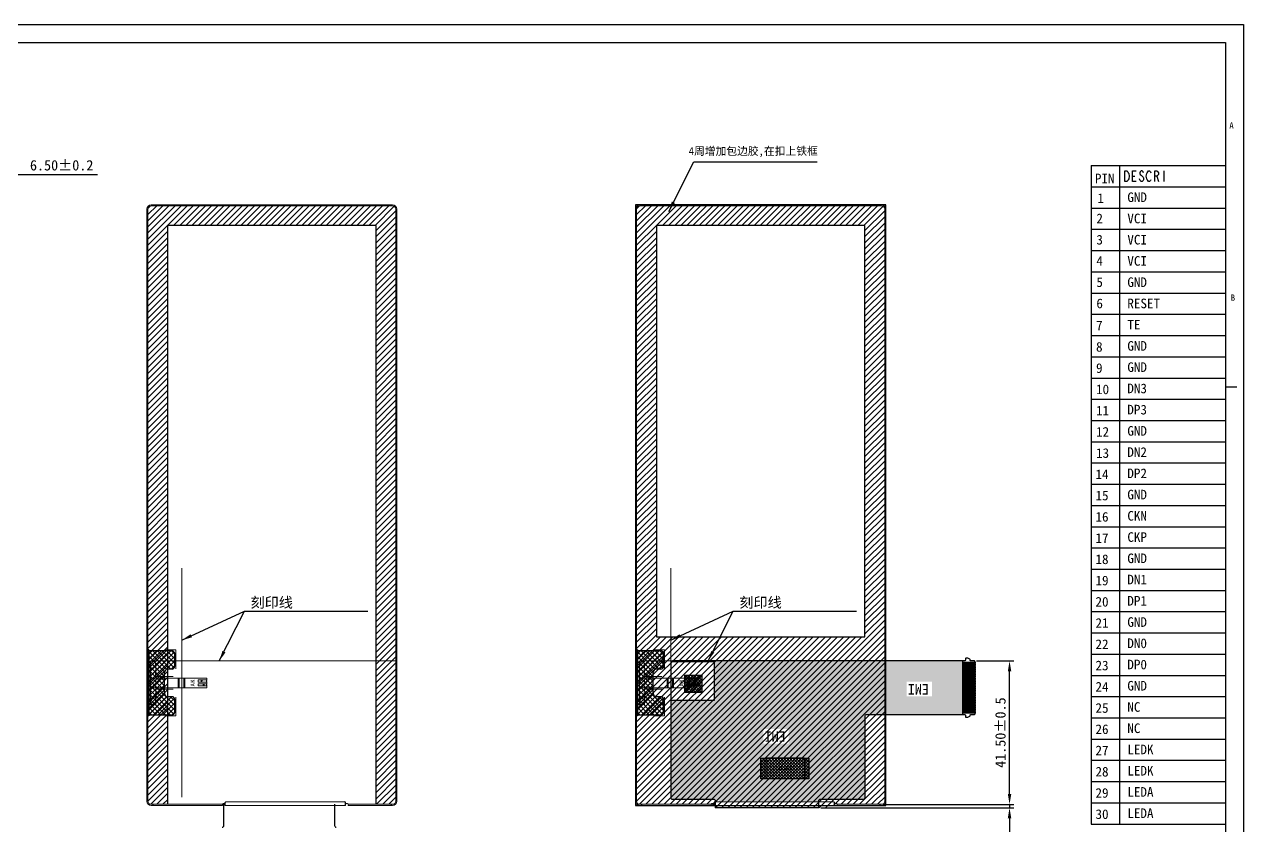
# Model space of a CAD drawing. Extents: x 19995 to 20574, y 1410 to 1825.
# Drawn here: x 20221 to 20574.1, y 1592.8 to 1824.6 of the extents above; entities that cross this region are included whole.
import ezdxf
from ezdxf.enums import TextEntityAlignment as Align
from ezdxf.lldxf.tags import DXFTag

# ---------------------------------------------------------------- set-up
doc = ezdxf.new("R2010")
doc.units = 0
doc.header["$MEASUREMENT"] = 0
doc.linetypes.add('HIDDEN', pattern=[9.525, 6.35, -3.175])
doc.layers.get('0').update_dxf_attribs({"linetype": 'CONTINUOUS'})
for name, color, linetype in [('', 7, 'CONTINUOUS'), ('FPC', 35, 'CONTINUOUS'), ('lcd', 4, 'CONTINUOUS'), ('OBJ-FRAME', 4, 'CONTINUOUS')]:
    doc.layers.add(name, color=color, linetype=linetype)
doc.layers.add('LCM', color=130, linetype='CONTINUOUS', lineweight=15)
doc.styles.add('PDF Arial', font='arial.ttf')
doc.styles.add('RD', font='ROMAND.shx')
doc.styles.get("Standard").update_dxf_attribs({"font": ''})
doc.styles.add('宋', font='')
doc.styles.add('宋体', font='')
doc.styles.add('宝明', font='simhei.ttf')
doc.styles.get('Standard').set_extended_font_data('SimSun')
doc.styles.get('宋').set_extended_font_data('SimSun')
doc.styles.get('宋体').set_extended_font_data('SimSun')
tags = doc.linetypes.add('CENTER', pattern=[2, 1.25, -0.25, 0.25, -0.25]).pattern_tags.tags
tags[10:11] = [DXFTag(74, 4), DXFTag(75, 0), DXFTag(340, '0'), DXFTag(46, 0.0), DXFTag(50, 0.0), DXFTag(44, 0.0), DXFTag(45, 0.0)]
tags[8:9] = [DXFTag(74, 4), DXFTag(75, 0), DXFTag(340, '0'), DXFTag(46, 0.0), DXFTag(50, 0.0), DXFTag(44, 0.0), DXFTag(45, 0.0)]
tags[6:7] = [DXFTag(74, 4), DXFTag(75, 0), DXFTag(340, '0'), DXFTag(46, 0.0), DXFTag(50, 0.0), DXFTag(44, 0.0), DXFTag(45, 0.0)]
tags[4:5] = [DXFTag(74, 4), DXFTag(75, 0), DXFTag(340, '0'), DXFTag(46, 0.0), DXFTag(50, 0.0), DXFTag(44, 0.0), DXFTag(45, 0.0)]
doc.dimstyles.new('NONE', dxfattribs={"dimtxt": 2, "dimasz": 3, "dimexe": 1.25, "dimexo": 0.625, "dimgap": 1, "dimtad": 1, "dimzin": 1, "dimdsep": 46, "dimtxsty": 'RD', "dimcen": 1, "dimclrd": 256, "dimclre": 256, "dimclrt": 256, "dimadec": 0, "dimazin": 3, "dimtm": 0.2, "dimtfac": 1, "dimtmove": 0, "dimatfit": 3, "dimfxl": 1, "dimtolj": 1, "dimtzin": 0, "dimarcsym": 0})

# ---------------------------------------------------------------- blocks, each defined once
blk = doc.blocks.new('*D37')
at = {"layer": '', "color": 3, "lineweight": -2}
for p, q in [((20205.9, 1781.18), (20202.9, 1781.18)), ((20208.9, 1772.4), (20208.9, 1782.43)), ((20208.9, 1781.18), (20215.4, 1781.18)), ((20215.4, 1771.52), (20215.4, 1782.43)), ((20218.4, 1781.18), (20242.23, 1781.18))]:
    blk.add_line(p, q, dxfattribs=at)
at = {"layer": '', "color": 3}
for points in [[(20205.9, 1781.68), (20205.9, 1780.68), (20208.9, 1781.18)], [(20218.4, 1781.68), (20218.4, 1780.68), (20215.4, 1781.18)]]:
    blk.add_solid(points, dxfattribs=at)
at = {"layer": '', "color": 7, "insert": (20231.82, 1783.8), "char_height": 3, "attachment_point": 5, "style": '宋'}
blk.add_mtext('\\A1;6.50±0.2', dxfattribs=at)
blk = doc.blocks.new('*D38')
at = {"layer": '', "color": 3, "lineweight": -2}
for p, q in [((20506.31, 1601.9), (20506.31, 1604.9)), ((20451.67, 1597.9), (20507.56, 1597.9)), ((20469.79, 1598.9), (20507.56, 1598.9)), ((20506.31, 1598.9), (20506.31, 1597.9)), ((20506.31, 1594.9), (20506.31, 1573.33))]:
    blk.add_line(p, q, dxfattribs=at)
at = {"layer": '', "color": 3}
for points in [[(20505.81, 1601.9), (20506.81, 1601.9), (20506.31, 1598.9)], [(20505.81, 1594.9), (20506.81, 1594.9), (20506.31, 1597.9)]]:
    blk.add_solid(points, dxfattribs=at)
at = {"layer": '', "color": 7, "insert": (20503.8, 1582.62), "char_height": 3, "attachment_point": 5, "rotation": 90, "style": '宋'}
blk.add_mtext('\\A1;1.00 MAX', dxfattribs=at)
blk = doc.blocks.new('*D39')
at = {"layer": '', "color": 3, "lineweight": -2}
for p, q in [((20496.74, 1640.4), (20507.56, 1640.4)), ((20506.31, 1601.9), (20506.31, 1637.4)), ((20506.65, 1598.9), (20507.56, 1598.9))]:
    blk.add_line(p, q, dxfattribs=at)
at = {"layer": '', "color": 3}
for points in [[(20505.81, 1637.4), (20506.81, 1637.4), (20506.31, 1640.4)], [(20505.81, 1601.9), (20506.81, 1601.9), (20506.31, 1598.9)]]:
    blk.add_solid(points, dxfattribs=at)
at = {"layer": '', "color": 7, "insert": (20503.69, 1619.65), "char_height": 3, "attachment_point": 5, "rotation": 90, "style": '宋'}
blk.add_mtext('\\A1;41.50±0.5', dxfattribs=at)
blk = doc.blocks.new('zw$3E54')
at = {"color": 6}
for p, q in [((1.7, 173.49), (1.7, 173.79)), ((70.72, 173.49), (70.72, 173.79)), ((0, 172.09), (0.3, 172.09)), ((72.42, 172.09), (72.12, 172.09)), ((0, 1.7), (0.3, 1.7)), ((1.7, 0.3), (1.7, 0)), ((22.7, 0), (22.7, 0.8)), ((57.5604, 0), (57.5604, 0.8)), ((70.72, 0.3), (70.72, 0)), ((72.42, 1.7), (72.12, 1.7))]:
    blk.add_line(p, q, dxfattribs=at)
for centre, start, end in [((22.9, 0.8), 90, 180), ((57.3604, 0.8), 0, 90)]:
    blk.add_arc(centre, 0.2, start, end, dxfattribs=at)
at = {"layer": 'LCM', "color": 6}
for p, q in [((71.17, 173.79), (1.25, 173.79)), ((71.17, 173.49), (1.25, 173.49)), ((0, 1.25), (0, 172.54)), ((0.3, 1.25), (0.3, 172.54)), ((72.12, 172.54), (72.12, 1.25)), ((72.42, 172.54), (72.42, 1.25)), ((1.25, 0.3), (21.9, 0.3)), ((1.25, 0), (21.9, 0)), ((21.9, 0), (21.9, 0.3)), ((22.5, 0.5), (22.1, 0.5)), ((22.3, 0.5), (22.3, 0.5)), ((22.7, 0), (22.7, 0.3)), ((22.7, 0), (57.5604, 0)), ((22.9, 1), (57.3604, 1)), ((57.5604, 0), (57.5604, 0.3)), ((58.1604, 0.5), (57.7604, 0.5)), ((57.9604, 0.5), (57.9604, 0.5)), ((58.3604, 0.3), (71.17, 0.3)), ((58.3604, 0), (58.3604, 0.3)), ((58.3604, 0), (71.17, 0))]:
    blk.add_line(p, q, dxfattribs=at)
for centre, radius, start, end in [((1.25, 172.54), 1.25, 90, 180), ((1.25, 172.54), 0.95, 90, 180), ((71.17, 172.54), 1.25, 0, 90), ((71.17, 172.54), 0.95, 0, 90), ((1.25, 1.25), 1.25, 180, 270), ((1.25, 1.25), 0.95, 180, 270), ((22.1, 0.3), 0.2, 90, 180), ((22.5, 0.3), 0.2, 360, 90), ((57.7604, 0.3), 0.2, 90, 180), ((58.1604, 0.3), 0.2, 360, 90), ((71.17, 1.25), 1.25, 270, 0), ((71.17, 1.25), 0.95, 270, 0)]:
    blk.add_arc(centre, radius, start, end, dxfattribs=at)
blk = doc.blocks.new('54')
h = blk.add_hatch()
h.set_pattern_fill('ANSI37', color=5, scale=0.3, style=0)
h.set_pattern_definition([(45, (0, 0), (-0.67351921, 0.67351921), []), (135, (0, 0), (-0.67351921, -0.67351921), [])])
h.paths.add_polyline_path([(6289.79, -2076.6), (6290.99, -2076.6, 0.414214), (6291.79, -2075.8), (6291.79, -2072.15, 0.414214), (6290.99, -2071.35), (6284.09, -2071.35), (6284.09, -2089.85), (6290.99, -2089.85, 0.414214), (6291.79, -2089.05), (6291.79, -2085.4, 0.414214), (6290.99, -2084.6), (6289.79, -2084.6, -0.414214), (6288.79, -2083.6), (6288.79, -2077.6, -0.414214)])
at = {"color": 5, "linetype": 'Continuous', "ltscale": 0.2}
for p, q in [((6290.99, -2071.35), (6284.09, -2071.35)), ((6288.79, -2083.6), (6288.79, -2077.6)), ((6291.79, -2089.05), (6291.79, -2085.4)), ((6284.09, -2089.85), (6290.99, -2089.85))]:
    blk.add_line(p, q, dxfattribs=at)
at = {"color": 5}
for p, q in [((6284.09, -2071.35), (6284.09, -2089.85)), ((6291.79, -2075.8), (6291.79, -2072.15)), ((6290.99, -2076.6), (6289.79, -2076.6)), ((6290.99, -2084.6), (6289.79, -2084.6))]:
    blk.add_line(p, q, dxfattribs=at)
at = {"color": 5, "linetype": 'Continuous', "ltscale": 0.2}
for centre, start, end in [((6290.99, -2072.15), 0, 90), ((6290.99, -2089.05), 270, 0)]:
    blk.add_arc(centre, 0.8, start, end, dxfattribs=at)
at = {"color": 5}
for centre, radius, start, end in [((6290.99, -2075.8), 0.8, 270, 360), ((6289.79, -2077.6), 1, 90, 180)]:
    blk.add_arc(centre, radius, start, end, dxfattribs=at)
at = {"color": 5, "ltscale": 0.2}
for centre, radius, start, end in [((6289.79, -2083.6), 1, 180, 270), ((6290.99, -2085.4), 0.8, 0, 90)]:
    blk.add_arc(centre, radius, start, end, dxfattribs=at)

msp = doc.modelspace()

# ---------------------------------------------------------------- hatches: boundary and pattern name
at = {"layer": ''}
h = msp.add_hatch(dxfattribs=at)
h.set_pattern_fill('ANSI31', color=5, scale=10, style=0)
h.set_pattern_definition([(45, (-340.3814, 545.3388), (-0.88388348, 0.88388348), [])])
h.paths.add_polyline_path([(20328.59, 1771.149, 0.4142136), (20327.64, 1772.099), (20257.72, 1772.099, 0.4142259), (20256.77, 1771.149), (20256.77, 1599.859, 0.4142012), (20257.72, 1598.909), (20262.47, 1598.909), (20262.47, 1766.399), (20322.89, 1766.399), (20322.89, 1598.909), (20327.64, 1598.909, 0.4142136), (20328.59, 1599.859)])
h = msp.add_hatch(dxfattribs=at)
h.set_pattern_fill('ANSI31', color=5, scale=10, style=0)
h.set_pattern_definition([(45, (-198.824, 545.3388), (-0.88388348, 0.88388348), [])])
h.paths.add_polyline_path([(20470.148, 1771.149, 0.4142136), (20469.198, 1772.099), (20399.278, 1772.099, 0.4142259), (20398.328, 1771.149), (20398.328, 1599.859, 0.4142012), (20399.278, 1598.909), (20419.928, 1598.909), (20421.078, 1597.904), (20453.048, 1597.904), (20456.388, 1598.909), (20469.198, 1598.909, 0.4142136), (20470.148, 1599.859)])
h.paths.add_polyline_path([(20404.028, 1647.404), (20404.028, 1766.399), (20464.448, 1766.399), (20464.448, 1647.404)], flags=16)
h = msp.add_hatch(dxfattribs=at)
h.set_pattern_fill('AR-CONC', color=250, scale=0.1, angle=180)
h.set_pattern_definition([(50, (542.19406, -2.11), (0.717260183, -0.062752135), [0.075, -0.825]), (355, (542.1941, -2.11), (-0.138751334, 0.752192134), [0.06, -0.66]), (100.4514445, (542.25384, -2.1152), (0.578508847, 0.68943999), [0.063740192, -0.701142112]), (46.1842, (542.1941, -1.91), (1.06724133, -0.16551928), [0.1125, -1.2375]), (96.6356355, (542.283, -1.9238), (0.934661946, 0.9741186), [0.09561034, -1.05171376]), (351.184164, (542.1941, -1.91), (0.934661945, 0.9741186), [0.09, -0.99]), (21, (542.29406, -1.96), (0.596907052, -0.40261889), [0.075, -0.825]), (326, (542.2941, -1.96), (0.243315332, 0.725150045), [0.06, -0.66]), (71.4514447, (542.3438, -1.99355), (0.840222377, 0.322531153), [0.06374019, -0.701142112]), (37.5, (542.19406, -2.11), (0.0121598553, 0.3328938538), [0, -0.652, 0, -0.67, 0, -0.6625]), (7.5, (542.19406, -2.11), (0.2630695374, 0.394411712), [0, -0.382, 0, -0.637, 0, -0.2525]), (327.5, (541.97106, -2.11), (0.533822436, -0.0225548717), [0, -0.25, 0, -0.78, 0, -1.035]), (317.5, (541.87106, -2.11), (0.583186169, 0.100104982), [0, -0.325, 0, -0.518, 0, -0.735])])
h.paths.add_polyline_path([(20470.319, 1624.904), (20464.954, 1624.904, 0.4142136), (20464.454, 1624.404), (20464.454, 1600.894, -0.4142136), (20463.954, 1600.394), (20451.548, 1600.394, 0.4142136), (20451.048, 1599.894), (20451.048, 1599.733), (20449.914, 1599.733), (20449.914, 1599.24, 0.4142136), (20449.314, 1599.84), (20422.754, 1599.84, 0.4142136), (20422.154, 1599.24), (20422.154, 1600.077), (20421.078, 1600.077), (20421.078, 1599.894, 0.4142136), (20420.578, 1600.394), (20408.699, 1600.394, -0.4142136), (20408.199, 1600.894), (20408.199, 1639.904, -0.1989124), (20408.345, 1640.257), (20408.345, 1628.92), (20420.808, 1628.92), (20420.808, 1640.257), (20408.345, 1640.257, -0.1989124), (20408.699, 1640.404), (20470.319, 1640.404)])
h.paths.add_polyline_path([(20446.858, 1606.318), (20446.858, 1612.333), (20435.862, 1612.333), (20435.862, 1606.318)], flags=16)
h.paths.add_polyline_path([(20443.794, 1608.46), (20443.794, 1610.427), (20439.06, 1610.427), (20439.06, 1608.46)], flags=0)
h.paths.add_polyline_path([(20442.327, 1616.432), (20442.327, 1620.707), (20435.036, 1620.707), (20435.036, 1616.432)], flags=16)
h.paths.add_polyline_path([(20492.819, 1640.404), (20470.319, 1640.404), (20470.319, 1624.904), (20492.819, 1624.904)])
h.paths.add_polyline_path([(20483.819, 1630.12), (20483.819, 1634.395), (20476.527, 1634.395), (20476.527, 1630.12)], flags=16)
h = msp.add_hatch(dxfattribs=at)
h.set_pattern_fill('ANSI37', color=2, scale=5)
h.set_pattern_definition([(45, (240.1946, 69.201), (-0.441941738, 0.441941738), []), (135, (240.1946, 69.201), (-0.441941738, -0.441941738), [])])
h.paths.add_polyline_path([(20412.243, 1636.301), (20412.243, 1631.301), (20417.243, 1631.301), (20417.243, 1636.301)])
h = msp.add_hatch(dxfattribs=at)
h.set_pattern_fill('ANSI37', color=2, scale=5)
h.set_pattern_definition([(45, (78.34926, 22.6406), (-0.441941738, 0.441941738), []), (135, (78.34926, 22.6406), (-0.441941738, -0.441941738), [])])
h.paths.add_polyline_path([(20434.258, 1606.254), (20434.258, 1612.254), (20448.201, 1612.254), (20448.201, 1606.254)])
h = msp.add_hatch(color=256)
h.paths.add_polyline_path([(20267.47, 1635.449), (20267.27, 1635.449), (20267.27, 1632.646), (20267.47, 1632.646)])
h.paths.add_polyline_path([(20265.87, 1635.449), (20265.67, 1635.449), (20265.67, 1632.646), (20265.87, 1632.646)])
h = msp.add_hatch(color=256)
h.paths.add_polyline_path([(20409.027, 1635.449), (20408.827, 1635.449), (20408.827, 1632.646), (20409.027, 1632.646)])
h.paths.add_polyline_path([(20407.427, 1635.449), (20407.227, 1635.449), (20407.227, 1632.646), (20407.427, 1632.646)])

# ---------------------------------------------------------------- linework, layer by layer
at = {"layer": '', "color": 5}
msp.add_line((20404.028, 1647.404), (20464.448, 1647.404), dxfattribs=at)
at = {"layer": '', "color": 7}
msp.add_line((20470.319, 1624.904), (20470.319, 1640.404), dxfattribs=at)
at = {"layer": '', "color": 30}
for p, q in [((20492.819, 1624.904), (20492.819, 1640.404)), ((20451.048, 1597.904), (20421.078, 1597.904))]:
    msp.add_line(p, q, dxfattribs=at)
for points in [[(20398.028, 1598.609), (20470.448, 1598.609), (20470.448, 1772.399), (20398.028, 1772.399)], [(20408.345, 1640.257), (20420.808, 1640.257), (20420.808, 1628.92), (20408.345, 1628.92)], [(20435.862, 1612.333), (20446.858, 1612.333), (20446.858, 1606.318), (20435.862, 1606.318)]]:
    msp.add_lwpolyline(points, close=True, dxfattribs=at)
at = {"layer": '', "color": 5}
for points in [[(20322.89, 1598.909), (20322.89, 1766.399), (20262.47, 1766.399), (20262.47, 1598.909)], [(20464.448, 1647.404), (20464.448, 1766.399), (20404.028, 1766.399), (20404.028, 1647.404)]]:
    msp.add_lwpolyline(points, dxfattribs=at)
at = {"layer": '', "color": 7, "linetype": 'CENTER', "const_width": 0.3}
for points in [[(20266.641, 1600.894), (20266.641, 1667.297)], [(20408.199, 1600.894), (20408.199, 1667.297)], [(20408.199, 1600.894), (20408.199, 1667.297)], [(20328.761, 1640.404), (20258.756, 1640.404)], [(20470.319, 1640.404), (20400.313, 1640.404)], [(20470.319, 1640.404), (20400.313, 1640.404)]]:
    msp.add_lwpolyline(points, dxfattribs=at)
at = {"layer": '', "color": 30}
for points in [[(20451.048, 1597.904), (20451.048, 1599.894, -0.4142136), (20451.548, 1600.394), (20463.954, 1600.394, 0.4142136), (20464.454, 1600.894), (20464.454, 1624.404, -0.4142136), (20464.954, 1624.904), (20493.319, 1624.904, -0.4142136), (20493.519, 1624.704), (20493.519, 1624.304, 0.4142136), (20493.719, 1624.104), (20494.166, 1624.104, 0.1305202), (20494.265, 1624.13), (20494.818, 1624.446, 0.2691426), (20494.919, 1624.62), (20494.919, 1624.704, -0.4142136), (20495.119, 1624.904), (20496.119, 1624.904, 0.4142136), (20496.319, 1625.104), (20496.319, 1640.204, 0.4142136), (20496.119, 1640.404), (20495.119, 1640.404, -0.4142136), (20494.919, 1640.604), (20494.919, 1640.688, 0.2691426), (20494.818, 1640.861), (20494.265, 1641.178, 0.1305202), (20494.166, 1641.204), (20493.719, 1641.204, 0.4142136), (20493.519, 1641.004), (20493.519, 1640.604, -0.4142136), (20493.319, 1640.404), (20408.699, 1640.404, 0.4142136), (20408.199, 1639.904), (20408.199, 1600.894, 0.4142136), (20408.699, 1600.394), (20420.578, 1600.394, -0.4142136), (20421.078, 1599.894), (20421.078, 1597.904)], [(20278.321, 1592.304, 0.4142136), (20278.821, 1592.804), (20278.821, 1598.904)], [(20310.851, 1598.904), (20310.851, 1592.804, 0.4142136), (20311.351, 1592.304)]]:
    msp.add_lwpolyline(points, format="xyb", dxfattribs=at)
at = {"layer": '', "color": 7, "const_width": 0.3}
msp.add_lwpolyline([(20470.419, 1624.904), (20470.419, 1640.404)], dxfattribs=at)
at = {"layer": '', "color": 30}
msp.add_lwpolyline([(20470.319, 1640.404), (20470.319, 1640.104), (20470.319, 1639.804), (20470.319, 1639.504)], dxfattribs=at)
at = {"layer": '', "color": 2}
for points in [[(20496.319, 1640.054), (20496.319, 1639.754), (20492.819, 1639.754), (20492.819, 1640.054)], [(20496.319, 1639.554), (20496.319, 1639.254), (20492.819, 1639.254), (20492.819, 1639.554)], [(20496.319, 1639.054), (20496.319, 1638.754), (20492.819, 1638.754), (20492.819, 1639.054)], [(20496.319, 1638.554), (20496.319, 1638.254), (20492.819, 1638.254), (20492.819, 1638.554)], [(20412.243, 1636.301), (20417.243, 1636.301), (20417.243, 1631.301), (20412.243, 1631.301)], [(20496.319, 1638.054), (20496.319, 1637.754), (20492.819, 1637.754), (20492.819, 1638.054)], [(20496.319, 1637.554), (20496.319, 1637.254), (20492.819, 1637.254), (20492.819, 1637.554)], [(20496.319, 1637.054), (20496.319, 1636.754), (20492.819, 1636.754), (20492.819, 1637.054)], [(20496.319, 1636.554), (20496.319, 1636.254), (20492.819, 1636.254), (20492.819, 1636.554)], [(20496.319, 1636.054), (20496.319, 1635.754), (20492.819, 1635.754), (20492.819, 1636.054)], [(20496.319, 1635.554), (20496.319, 1635.254), (20492.819, 1635.254), (20492.819, 1635.554)], [(20496.319, 1635.054), (20496.319, 1634.754), (20492.819, 1634.754), (20492.819, 1635.054)], [(20496.319, 1634.554), (20496.319, 1634.254), (20492.819, 1634.254), (20492.819, 1634.554)], [(20496.319, 1634.054), (20496.319, 1633.754), (20492.819, 1633.754), (20492.819, 1634.054)], [(20496.319, 1633.554), (20496.319, 1633.254), (20492.819, 1633.254), (20492.819, 1633.554)], [(20496.319, 1633.054), (20496.319, 1632.754), (20492.819, 1632.754), (20492.819, 1633.054)], [(20496.319, 1632.554), (20496.319, 1632.254), (20492.819, 1632.254), (20492.819, 1632.554)], [(20496.319, 1632.054), (20496.319, 1631.754), (20492.819, 1631.754), (20492.819, 1632.054)], [(20496.319, 1631.554), (20496.319, 1631.254), (20492.819, 1631.254), (20492.819, 1631.554)], [(20496.319, 1631.054), (20496.319, 1630.754), (20492.819, 1630.754), (20492.819, 1631.054)], [(20496.319, 1630.554), (20496.319, 1630.254), (20492.819, 1630.254), (20492.819, 1630.554)], [(20496.319, 1630.054), (20496.319, 1629.754), (20492.819, 1629.754), (20492.819, 1630.054)], [(20496.319, 1629.554), (20496.319, 1629.254), (20492.819, 1629.254), (20492.819, 1629.554)], [(20496.319, 1629.054), (20496.319, 1628.754), (20492.819, 1628.754), (20492.819, 1629.054)], [(20496.319, 1628.554), (20496.319, 1628.254), (20492.819, 1628.254), (20492.819, 1628.554)], [(20496.319, 1628.054), (20496.319, 1627.754), (20492.819, 1627.754), (20492.819, 1628.054)], [(20496.319, 1627.554), (20496.319, 1627.254), (20492.819, 1627.254), (20492.819, 1627.554)], [(20496.319, 1627.054), (20496.319, 1626.754), (20492.819, 1626.754), (20492.819, 1627.054)], [(20496.319, 1626.554), (20496.319, 1626.254), (20492.819, 1626.254), (20492.819, 1626.554)], [(20496.319, 1626.054), (20496.319, 1625.754), (20492.819, 1625.754), (20492.819, 1626.054)], [(20496.319, 1625.554), (20496.319, 1625.254), (20492.819, 1625.254), (20492.819, 1625.554)], [(20434.258, 1612.254), (20448.201, 1612.254), (20448.201, 1606.254), (20434.258, 1606.254)]]:
    msp.add_lwpolyline(points, close=True, dxfattribs=at)
at = {"color": 7, "linetype": 'Continuous'}
for p, q in [((19994.954, 1824.583), (20574.096, 1824.583)), ((20574.096, 1824.583), (20574.096, 1409.961))]:
    msp.add_line(p, q, dxfattribs=at)
at = {"linetype": 'Continuous'}
for p, q in [((20000.2, 1819.337), (20568.85, 1819.337)), ((20568.85, 1819.337), (20568.85, 1415.207)), ((20568.85, 1719.67), (20572.128, 1719.67))]:
    msp.add_line(p, q, dxfattribs=at)
at = {"color": 0, "linetype": 'Continuous'}
for p, q in [((20543.67, 1819.337), (20568.85, 1819.337)), ((20529.924, 1783.728), (20529.924, 1593.197)), ((20529.924, 1783.728), (20568.85, 1783.728)), ((20538.119, 1783.728), (20538.119, 1593.197)), ((20541.883, 1780.655), (20542.556, 1780.655)), ((20549.009, 1780.655), (20549.413, 1779.118)), ((20551.026, 1782.191), (20551.026, 1779.118)), ((20529.924, 1777.582), (20568.85, 1777.582)), ((20529.924, 1771.436), (20568.85, 1771.436)), ((20529.924, 1765.289), (20568.85, 1765.289)), ((20529.924, 1759.143), (20568.85, 1759.143)), ((20529.924, 1752.997), (20568.85, 1752.997)), ((20529.924, 1746.851), (20568.85, 1746.851)), ((20529.924, 1740.705), (20568.85, 1740.705)), ((20529.924, 1734.559), (20568.85, 1734.559)), ((20529.924, 1728.413), (20568.85, 1728.413)), ((20529.924, 1722.266), (20568.85, 1722.266)), ((20529.924, 1716.12), (20568.85, 1716.12)), ((20529.924, 1709.974), (20568.85, 1709.974)), ((20529.924, 1703.828), (20568.85, 1703.828)), ((20529.924, 1697.682), (20568.85, 1697.682)), ((20529.924, 1691.536), (20568.85, 1691.536)), ((20529.924, 1685.39), (20568.85, 1685.39)), ((20529.924, 1679.243), (20568.85, 1679.243)), ((20529.924, 1673.097), (20568.85, 1673.097)), ((20529.924, 1666.951), (20568.85, 1666.951)), ((20529.924, 1660.805), (20568.85, 1660.805)), ((20529.924, 1654.659), (20568.85, 1654.659)), ((20529.924, 1648.513), (20568.85, 1648.513)), ((20529.924, 1642.366), (20568.85, 1642.366)), ((20529.924, 1636.22), (20568.85, 1636.22)), ((20529.924, 1630.074), (20568.85, 1630.074)), ((20529.924, 1623.928), (20568.85, 1623.928)), ((20529.924, 1617.782), (20568.85, 1617.782)), ((20529.924, 1611.636), (20568.85, 1611.636)), ((20529.924, 1605.49), (20568.85, 1605.49)), ((20529.924, 1599.343), (20568.85, 1599.343)), ((20529.924, 1593.197), (20568.85, 1593.197))]:
    msp.add_line(p, q, dxfattribs=at)
for p, q in [((20257.02, 1643.597), (20256.87, 1643.597)), ((20398.578, 1643.597), (20398.428, 1643.597)), ((20257.02, 1624.497), (20256.87, 1624.497)), ((20398.578, 1624.497), (20398.428, 1624.497))]:
    msp.add_line(p, q)
at = {"linetype": 'Continuous', "ltscale": 0.2}
for p, q in [((20256.87, 1643.297), (20256.87, 1624.797)), ((20257.02, 1643.597), (20257.02, 1624.497)), ((20398.428, 1643.297), (20398.428, 1624.797)), ((20398.578, 1643.597), (20398.578, 1624.497))]:
    msp.add_line(p, q, dxfattribs=at)
at = {"color": 4, "linetype": 'Continuous', "ltscale": 0.2}
for p, q in [((20256.97, 1643.297), (20256.97, 1624.797)), ((20398.528, 1643.297), (20398.528, 1624.797))]:
    msp.add_line(p, q, dxfattribs=at)
at = {"color": 140, "linetype": 'HIDDEN', "ltscale": 0.1}
for p, q in [((20259.07, 1640.347), (20257.57, 1640.347)), ((20259.07, 1627.747), (20259.07, 1640.347)), ((20400.628, 1640.347), (20399.128, 1640.347)), ((20400.628, 1627.747), (20400.628, 1640.347)), ((20259.07, 1627.747), (20257.57, 1627.747)), ((20400.628, 1627.747), (20399.128, 1627.747))]:
    msp.add_line(p, q, dxfattribs=at)
at = {"color": 0, "linetype": 'Continuous'}
for points in [[(20539.732, 1782.191), (20540.27, 1782.191), (20540.539, 1781.935), (20540.673, 1781.679), (20540.808, 1781.423), (20540.942, 1780.655), (20540.808, 1779.887), (20540.673, 1779.63), (20540.539, 1779.374), (20540.27, 1779.118), (20539.732, 1779.118), (20539.732, 1782.191)], [(20542.959, 1779.118), (20541.883, 1779.118), (20541.883, 1782.191), (20542.959, 1782.191)], [(20545.11, 1781.679), (20544.976, 1781.935), (20544.707, 1782.191), (20544.438, 1782.191), (20544.169, 1781.935), (20544.035, 1781.679), (20544.035, 1781.423), (20544.169, 1781.167), (20544.438, 1780.911), (20544.707, 1780.655), (20544.976, 1780.399), (20545.11, 1780.143), (20545.11, 1779.63), (20544.976, 1779.374), (20544.707, 1779.118), (20544.438, 1779.118), (20544.169, 1779.374), (20544.035, 1779.63), (20543.9, 1779.887)], [(20547.261, 1779.63), (20547.127, 1779.374), (20546.858, 1779.118), (20546.589, 1779.118), (20546.32, 1779.374), (20546.186, 1779.63), (20546.051, 1779.887), (20545.917, 1780.655), (20546.051, 1781.423), (20546.186, 1781.679), (20546.32, 1781.935), (20546.589, 1782.191), (20546.858, 1782.191), (20547.127, 1781.935), (20547.261, 1781.679)], [(20548.337, 1779.118), (20548.337, 1782.191), (20549.009, 1782.191), (20549.278, 1781.935), (20549.413, 1781.679), (20549.413, 1781.167), (20549.278, 1780.911), (20549.009, 1780.655), (20548.337, 1780.655)]]:
    msp.add_lwpolyline(points, dxfattribs=at)
at = {"color": 7}
for points in [[(20416.431, 1634.294), (20412.933, 1634.294), (20412.933, 1634.894), (20416.431, 1634.894), (20416.431, 1634.294)], [(20416.431, 1633.199), (20412.933, 1633.199), (20412.933, 1633.799), (20416.431, 1633.799), (20416.431, 1633.199)]]:
    msp.add_lwpolyline(points, dxfattribs=at)
at = {"layer": 'FPC', "color": 40, "lineweight": 0}
for p, q in [((20257.57, 1635.449), (20273.873, 1635.449)), ((20271.374, 1634.896), (20271.374, 1634.294)), ((20273.873, 1634.896), (20271.374, 1634.896)), ((20273.873, 1635.449), (20273.873, 1634.745)), ((20399.128, 1635.449), (20415.431, 1635.449)), ((20412.931, 1634.896), (20412.931, 1634.294)), ((20415.431, 1634.896), (20412.931, 1634.896)), ((20415.431, 1635.449), (20415.431, 1634.745)), ((20273.873, 1632.646), (20257.57, 1632.646)), ((20271.374, 1634.294), (20273.873, 1634.294)), ((20271.374, 1633.801), (20273.873, 1633.801)), ((20271.374, 1633.199), (20271.374, 1633.801)), ((20273.873, 1633.199), (20271.374, 1633.199)), ((20273.873, 1634.445), (20273.873, 1633.65)), ((20273.873, 1633.35), (20273.873, 1632.646)), ((20415.431, 1632.646), (20399.128, 1632.646)), ((20412.931, 1634.294), (20415.431, 1634.294)), ((20412.931, 1633.801), (20415.431, 1633.801)), ((20412.931, 1633.199), (20412.931, 1633.801)), ((20415.431, 1633.199), (20412.931, 1633.199)), ((20415.431, 1634.445), (20415.431, 1633.65)), ((20415.431, 1633.35), (20415.431, 1632.646))]:
    msp.add_line(p, q, dxfattribs=at)
for centre in [(20272.323, 1634.595), (20413.881, 1634.595), (20272.939, 1633.5), (20414.496, 1633.5)]:
    msp.add_circle(centre, 0.15, dxfattribs=at)
for centre in [(20273.873, 1634.595), (20415.431, 1634.595), (20273.873, 1633.5), (20415.431, 1633.5)]:
    msp.add_arc(centre, 0.15, 90, 270, dxfattribs=at)
at = {"layer": 'lcd', "color": 7, "linetype": 'CENTER', "lineweight": 30}
for p, q in [((20265.67, 1632.646), (20265.67, 1635.449)), ((20265.87, 1632.646), (20265.87, 1635.449)), ((20267.27, 1632.646), (20267.27, 1635.449)), ((20267.47, 1632.646), (20267.47, 1635.449)), ((20407.227, 1632.646), (20407.227, 1635.449)), ((20407.427, 1632.646), (20407.427, 1635.449)), ((20408.827, 1632.646), (20408.827, 1635.449)), ((20409.027, 1632.646), (20409.027, 1635.449))]:
    msp.add_line(p, q, dxfattribs=at)
at = {"layer": 'LCM', "color": 3}
for p, q in [((20264.87, 1643.597), (20261.77, 1643.597)), ((20264.87, 1643.597), (20264.87, 1638.147)), ((20406.428, 1643.597), (20403.328, 1643.597)), ((20406.428, 1643.597), (20406.428, 1638.147)), ((20257.57, 1627.747), (20257.57, 1640.347)), ((20399.128, 1627.747), (20399.128, 1640.347)), ((20264.87, 1624.497), (20264.87, 1629.947)), ((20406.428, 1624.497), (20406.428, 1629.947)), ((20264.87, 1624.497), (20261.77, 1624.497)), ((20406.428, 1624.497), (20403.328, 1624.497))]:
    msp.add_line(p, q, dxfattribs=at)
at = {"layer": 'LCM', "color": 6}
for p, q in [((20259.07, 1635.849), (20264.07, 1635.849)), ((20400.628, 1635.849), (20405.628, 1635.849)), ((20259.07, 1632.246), (20264.07, 1632.246)), ((20400.628, 1632.246), (20405.628, 1632.246))]:
    msp.add_line(p, q, dxfattribs=at)

# ---------------------------------------------------------------- block references
at = {"layer": '', "color": 30}
for p in [(20256.47, 1598.609), (20398.028, 1598.609)]:
    msp.add_blockref('zw$3E54', p, dxfattribs=at)
at = {"color": 140, "linetype": 'HIDDEN', "ltscale": 0.1}
for p in [(13972.785, 3714.651), (14114.342, 3714.651)]:
    msp.add_blockref('54', p, dxfattribs=at)

# ---------------------------------------------------------------- texts
at = {"color": 4, "linetype": 'Continuous', "style": '宋体'}
for s, p in [('A', (20569.967, 1794.447)), ('B', (20570.379, 1744.597))]:
    msp.add_text(s, height=1.836, dxfattribs=at).set_placement(p)
at = {"color": 0, "linetype": 'Continuous', "style": '宋体'}
for s, height, p in [('PIN', 2.7836, (20531.034, 1778.597)), ('GND', 2.7836, (20540.426, 1773.186)), ('1', 2.784, (20531.758, 1772.906)), ('2', 2.784, (20531.459, 1767.04)), ('VCI', 2.7836, (20540.426, 1767.04)), ('3', 2.784, (20531.459, 1760.894)), ('VCI', 2.7836, (20540.426, 1760.894)), ('4', 2.784, (20531.459, 1754.748)), ('5', 2.784, (20531.459, 1748.601)), ('GND', 2.7836, (20540.426, 1748.601)), ('6', 2.784, (20531.459, 1742.455)), ('RESET', 2.7836, (20540.426, 1742.455)), ('7', 2.784, (20531.356, 1736.029)), ('TE', 2.7836, (20540.426, 1736.309)), ('8', 2.784, (20531.356, 1729.882)), ('GND', 2.7836, (20540.426, 1730.163)), ('GND', 2.7836, (20540.426, 1724.017)), ('9', 2.784, (20531.356, 1723.736)), ('10', 2.7836, (20531.356, 1717.59)), ('DN3', 2.7836, (20540.426, 1717.871)), ('11', 2.7836, (20531.356, 1711.444)), ('DP3', 2.7836, (20540.426, 1711.724)), ('12', 2.7836, (20531.356, 1705.298)), ('GND', 2.7836, (20540.426, 1705.578)), ('13', 2.7836, (20531.356, 1699.152)), ('DN2', 2.7836, (20540.426, 1699.432)), ('14', 2.7836, (20531.199, 1693.006)), ('DP2', 2.7836, (20540.426, 1693.286)), ('15', 2.7836, (20531.199, 1686.859)), ('GND', 2.7836, (20540.426, 1687.14)), ('16', 2.7836, (20531.199, 1680.713)), ('CKN', 2.7836, (20540.426, 1680.994)), ('17', 2.7836, (20531.199, 1674.567)), ('CKP', 2.7836, (20540.426, 1674.848)), ('18', 2.7836, (20531.199, 1668.421)), ('GND', 2.7836, (20540.426, 1668.701)), ('19', 2.7836, (20531.199, 1662.275)), ('DN1', 2.7836, (20540.426, 1662.555)), ('20', 2.7836, (20531.199, 1656.129)), ('DP1', 2.7836, (20540.426, 1656.409)), ('21', 2.7836, (20531.199, 1649.983)), ('GND', 2.7836, (20540.426, 1650.263)), ('22', 2.7836, (20531.199, 1643.836)), ('DN0', 2.7836, (20540.426, 1644.117)), ('23', 2.7836, (20531.199, 1637.69)), ('DP0', 2.7836, (20540.426, 1637.971)), ('24', 2.7836, (20531.199, 1631.544)), ('GND', 2.7836, (20540.426, 1631.825)), ('25', 2.7836, (20531.199, 1625.398)), ('NC', 2.7836, (20540.426, 1625.678)), ('26', 2.7836, (20531.199, 1619.252)), ('NC', 2.7836, (20540.426, 1619.532)), ('27', 2.7836, (20531.199, 1613.106)), ('LEDK', 2.7836, (20540.426, 1613.386)), ('28', 2.7836, (20531.199, 1606.959)), ('LEDK', 2.7836, (20540.426, 1607.24)), ('29', 2.7836, (20531.201, 1600.813)), ('LEDA', 2.7836, (20540.426, 1601.094)), ('30', 2.7836, (20531.201, 1594.667)), ('LEDA', 2.7836, (20540.426, 1594.948))]:
    msp.add_text(s, height=height, dxfattribs=at).set_placement(p)
at = {"color": 1, "linetype": 'Continuous', "style": '宋体'}
msp.add_text('VCI', height=2.7836, dxfattribs=at).set_placement((20540.426, 1754.748))
at = {"color": 2, "insert": (20413.395, 1789.075), "char_height": 2.28457, "width": 79.02879, "attachment_point": 1, "style": '宝明'}
msp.add_mtext('{\\C1;4周增加包边胶,在扣上铁框}', dxfattribs=at)
at = {"color": 6, "linetype": 'Continuous', "char_height": 3, "width": 19.67439, "attachment_point": 1}
for insert in [(20286.504, 1658.805), (20428.062, 1658.805)]:
    msp.add_mtext('{\\C252;刻印线}', dxfattribs=dict(at, insert=insert))
at = {"color": 7, "char_height": 0.57251, "attachment_point": 7, "rotation": 270, "style": 'PDF Arial'}
for s, insert in [('\\W0.812181;K', (20416.841, 1634.8)), ('\\W0.719039;A', (20416.83, 1633.6))]:
    msp.add_mtext(s, dxfattribs=dict(at, insert=insert))
at = {"color": 6, "linetype": 'Continuous', "width": 9.77513, "attachment_point": 1, "rotation": 180}
for s, insert, char_height in [('{\\C252;EMI}', (20482.973, 1630.683), 3), ('{\\C252;EMI}', (20441.481, 1616.994), 3), ('元件区', (20443.399, 1608.932), 1)]:
    msp.add_mtext(s, dxfattribs=dict(at, insert=insert, char_height=char_height))
at = {"layer": 'OBJ-FRAME', "color": 7, "lineweight": 0, "style": '宋体'}
for s, p in [('K', (20270.349, 1634.534)), ('K', (20411.907, 1634.534)), ('A', (20270.349, 1633.475)), ('A', (20411.907, 1633.475))]:
    msp.add_text(s, height=1.175, rotation=90, dxfattribs=at).set_placement(p, align=Align.CENTER)

# ---------------------------------------------------------------- dimensions: what is measured, and where the dimension line sits
at = {"layer": '', "color": 30}
dim = msp.add_linear_dim(base=(20215.397, 1781.18), p1=(20208.897, 1771.78), p2=(20215.397, 1770.899), text='<>±0.2', dimstyle='NONE', override={"dimtxt": 3, "dimtxsty": '宋', "dimclrd": 3, "dimclre": 3, "dimclrt": 7, "dimarcsym": 1}, dxfattribs=at)
dim.commit()
dim.dimension.update_dxf_attribs({"geometry": '*D37', "text_midpoint": (20231.816, 1783.797)})
for base, p1, p2, text, picture, middle in [((20506.305, 1640.404), (20506.029, 1598.904), (20496.119, 1640.404), '<>±0.5', '*D39', (20503.688, 1619.654)), ((20506.305, 1597.904), (20469.169, 1598.904), (20451.048, 1597.904), '<> MAX', '*D38', (20503.797, 1582.616))]:
    dim = msp.add_linear_dim(base=base, p1=p1, p2=p2, angle=90, text=text, dimstyle='NONE', override={"dimtxt": 3, "dimtxsty": '宋', "dimclrd": 3, "dimclre": 3, "dimclrt": 7, "dimarcsym": 1}, dxfattribs=at)
    dim.commit()
    dim.dimension.update_dxf_attribs({"geometry": picture, "text_midpoint": middle})

# ---------------------------------------------------------------- leaders
for points in [[(20407.619, 1770.462), (20414.903, 1784.812), (20450.604, 1784.812)], [(20266.641, 1646.426), (20284.747, 1654.754)], [(20277.463, 1640.404), (20284.747, 1654.754), (20320.448, 1654.754)], [(20408.199, 1646.426), (20426.305, 1654.754)], [(20419.02, 1640.404), (20426.305, 1654.754), (20462.005, 1654.754)]]:
    msp.add_leader(points, dimstyle='NONE', override={"dimtxt": 3, "dimgap": 1, "dimtad": 0, "dimtxsty": '宋', "dimclrd": 3, "dimclre": 3, "dimclrt": 7, "dimarcsym": 1}, dxfattribs=at)

doc.saveas('drawing.dxf')
